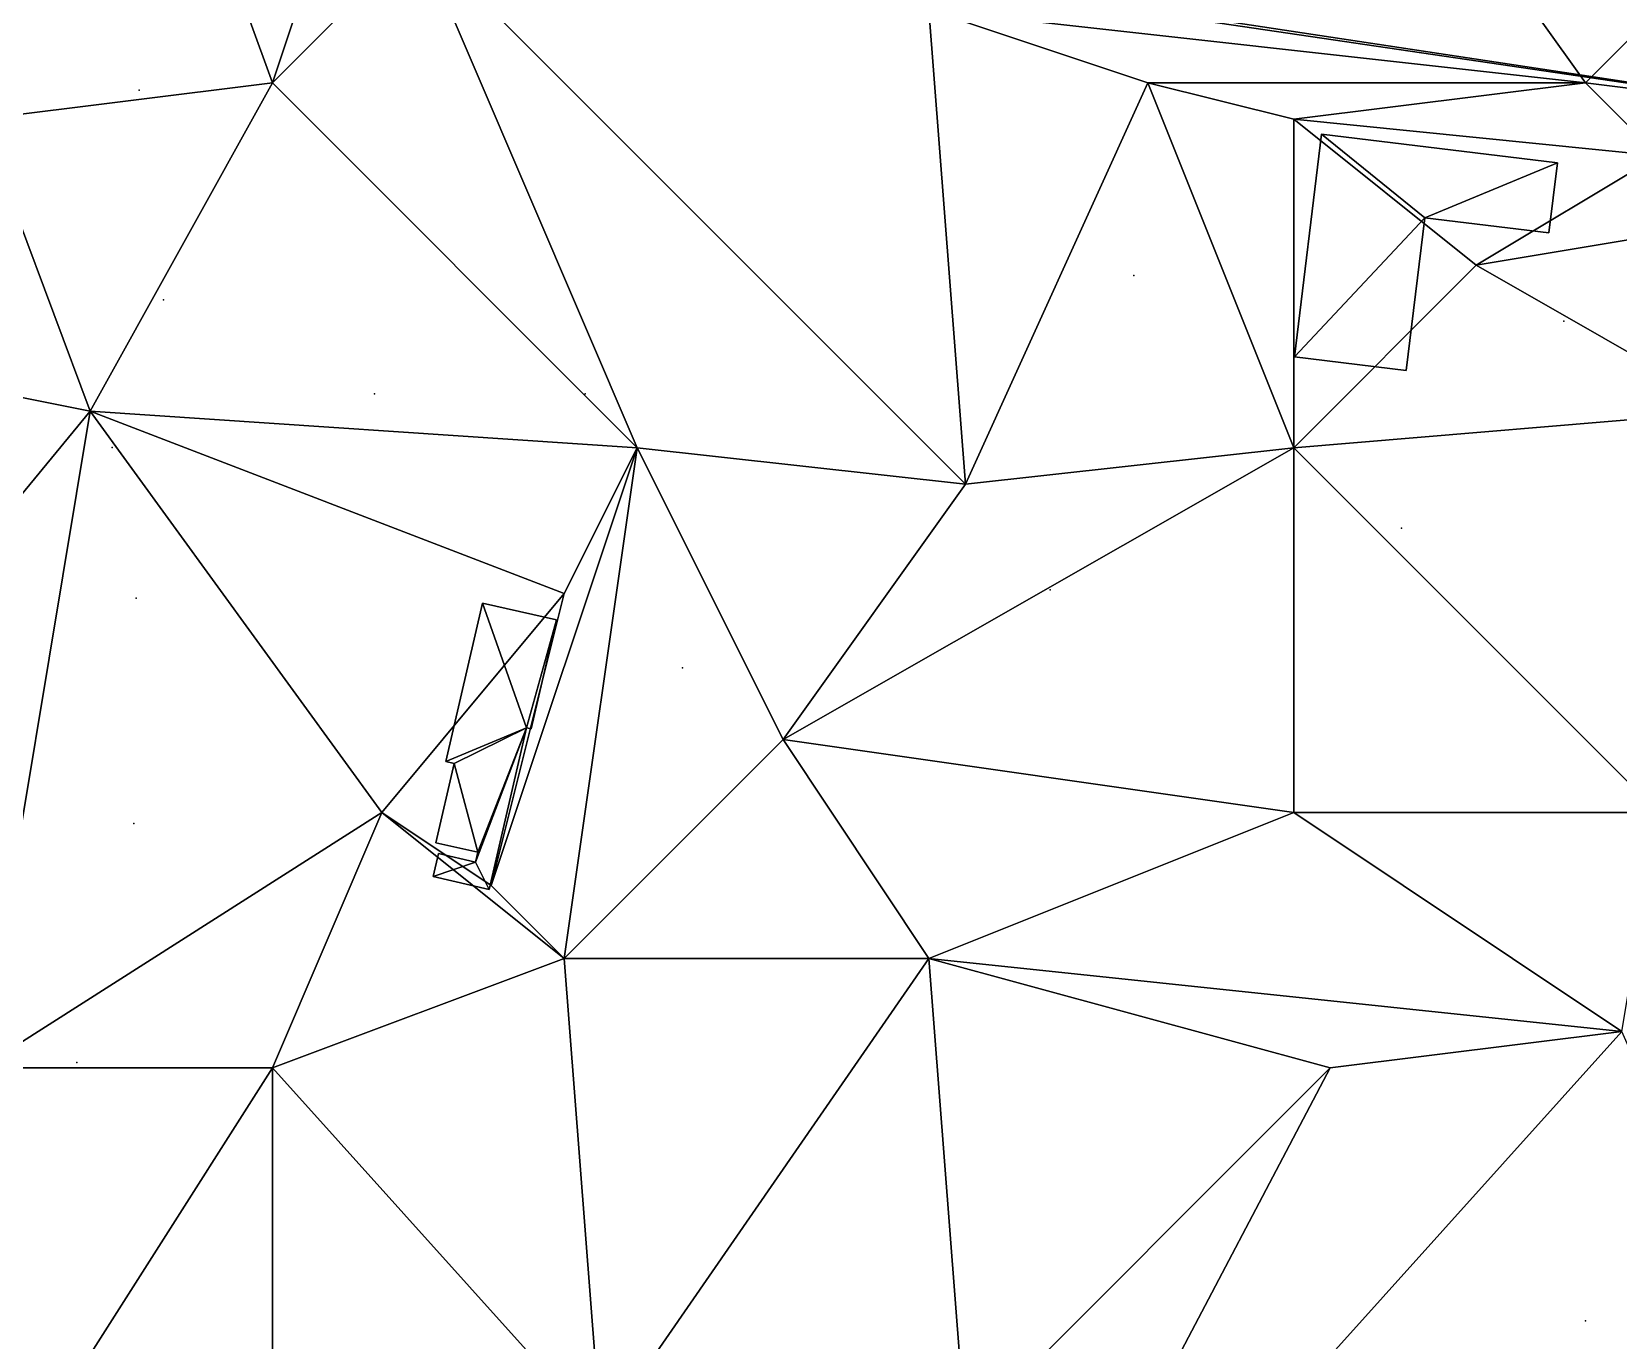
# Model space of a CAD drawing. Header units: metres. Extents: x -1103 to 901, y -902 to 905.
# Drawn here: x 668.8 to 755.8, y 189.1 to 260.8 of the extents above; entities that cross this region are included whole.
import ezdxf

# ---------------------------------------------------------------- set-up
doc = ezdxf.new("R2010")
doc.units = ezdxf.units.M
for name, color, linetype in [('OSM_BUILDING_FOOTPRINTS', 7, 'CONTINUOUS'), ('OSM_BUILDING_ROOFS', 1, 'CONTINUOUS'), ('OSM_BUILDING_WALLS', 8, 'CONTINUOUS'), ('OSM_TERRAIN', 3, 'CONTINUOUS'), ('OSM_TREES', 3, 'CONTINUOUS')]:
    doc.layers.add(name, color=color, linetype=linetype)

msp = doc.modelspace()

# ---------------------------------------------------------------- linework, layer by layer
at = {"layer": 'OSM_BUILDING_FOOTPRINTS'}
for points in [[(689.711, 278.76, 11.27), (694.365, 278.173, 11.27), (694.852, 281.049, 11.27), (753.845, 272.212, 11.27), (755.448, 268.64, 11.27), (765.772, 267.058, 11.27), (771.354, 255.778, 11.27), (728.488, 262.071, 11.27), (728.377, 261.452, 11.27), (715.5, 263.277, 11.27), (715.621, 264.217, 11.27), (694.442, 267.579, 11.27), (689.711, 278.76, 11.27)], [(752.474, 253.622, 13.262), (739.519, 255.181, 13.262), (738.038, 242.972, 13.262), (744.173, 242.231, 13.262), (745.19, 250.592, 13.262), (751.999, 249.773, 13.262), (752.474, 253.622, 13.262)], [(690.96, 216.343, 11.989), (691.966, 220.689, 11.989), (691.512, 220.788, 11.989), (693.513, 229.481, 11.989), (697.57, 228.563, 11.989), (696.188, 222.58, 11.989), (695.923, 222.635, 11.989), (693.878, 213.788, 11.989), (690.816, 214.485, 11.989), (691.103, 215.745, 11.989), (693.137, 215.281, 11.989), (693.259, 215.823, 11.989), (690.96, 216.343, 11.989)]]:
    msp.add_polyline3d(points, close=True, dxfattribs=at)
at = {"layer": 'OSM_BUILDING_ROOFS'}
for points in [[(715.621, 264.217, 21.27), (771.354, 255.778, 21.27), (765.772, 267.058, 21.27)], [(715.621, 264.217, 21.27), (728.488, 262.071, 21.27), (771.354, 255.778, 21.27)], [(745.19, 250.592, 23.262), (739.519, 255.181, 23.262), (738.038, 242.972, 23.262)], [(745.19, 250.592, 23.262), (752.474, 253.622, 23.262), (739.519, 255.181, 23.262)], [(745.19, 250.592, 23.262), (751.999, 249.773, 23.262), (752.474, 253.622, 23.262)], [(745.19, 250.592, 23.262), (738.038, 242.972, 23.262), (744.173, 242.231, 23.262)], [(695.923, 222.635, 21.989), (693.513, 229.481, 21.989), (691.512, 220.788, 21.989)], [(695.923, 222.635, 21.989), (697.57, 228.563, 21.989), (693.513, 229.481, 21.989)], [(695.923, 222.635, 21.989), (696.188, 222.58, 21.989), (697.57, 228.563, 21.989)], [(695.923, 222.635, 21.989), (691.512, 220.788, 21.989), (691.966, 220.689, 21.989)], [(695.923, 222.635, 21.989), (691.966, 220.689, 21.989), (693.259, 215.823, 21.989)], [(693.137, 215.281, 21.989), (693.878, 213.788, 21.989), (695.923, 222.635, 21.989)], [(695.923, 222.635, 21.989), (693.259, 215.823, 21.989), (693.137, 215.281, 21.989)], [(691.966, 220.689, 21.989), (690.96, 216.343, 21.989), (693.259, 215.823, 21.989)], [(693.137, 215.281, 21.989), (691.103, 215.745, 21.989), (690.816, 214.485, 21.989)], [(693.137, 215.281, 21.989), (690.816, 214.485, 21.989), (693.878, 213.788, 21.989)]]:
    msp.add_3dface(points, dxfattribs=at)
at = {"layer": 'OSM_BUILDING_WALLS'}
for points in [[(728.488, 262.071, 11.27), (771.354, 255.778, 11.27), (771.354, 255.778, 21.27)], [(728.488, 262.071, 11.27), (771.354, 255.778, 21.27), (728.488, 262.071, 21.27)], [(739.519, 255.181, 13.262), (738.038, 242.972, 13.262), (738.038, 242.972, 23.262)], [(739.519, 255.181, 13.262), (738.038, 242.972, 23.262), (739.519, 255.181, 23.262)], [(752.474, 253.622, 13.262), (739.519, 255.181, 13.262), (739.519, 255.181, 23.262)], [(752.474, 253.622, 13.262), (739.519, 255.181, 23.262), (752.474, 253.622, 23.262)], [(751.999, 249.773, 13.262), (752.474, 253.622, 13.262), (752.474, 253.622, 23.262)], [(751.999, 249.773, 13.262), (752.474, 253.622, 23.262), (751.999, 249.773, 23.262)], [(744.173, 242.231, 13.262), (745.19, 250.592, 13.262), (745.19, 250.592, 23.262)], [(744.173, 242.231, 13.262), (745.19, 250.592, 23.262), (744.173, 242.231, 23.262)], [(745.19, 250.592, 13.262), (751.999, 249.773, 13.262), (751.999, 249.773, 23.262)], [(745.19, 250.592, 13.262), (751.999, 249.773, 23.262), (745.19, 250.592, 23.262)], [(738.038, 242.972, 13.262), (744.173, 242.231, 13.262), (744.173, 242.231, 23.262)], [(738.038, 242.972, 13.262), (744.173, 242.231, 23.262), (738.038, 242.972, 23.262)], [(693.513, 229.481, 11.989), (691.512, 220.788, 11.989), (691.512, 220.788, 21.989)], [(693.513, 229.481, 11.989), (691.512, 220.788, 21.989), (693.513, 229.481, 21.989)], [(697.57, 228.563, 11.989), (693.513, 229.481, 11.989), (693.513, 229.481, 21.989)], [(697.57, 228.563, 11.989), (693.513, 229.481, 21.989), (697.57, 228.563, 21.989)], [(696.188, 222.58, 11.989), (697.57, 228.563, 11.989), (697.57, 228.563, 21.989)], [(696.188, 222.58, 11.989), (697.57, 228.563, 21.989), (696.188, 222.58, 21.989)], [(693.878, 213.788, 11.989), (695.923, 222.635, 11.989), (695.923, 222.635, 21.989)], [(693.878, 213.788, 11.989), (695.923, 222.635, 21.989), (693.878, 213.788, 21.989)], [(695.923, 222.635, 11.989), (696.188, 222.58, 11.989), (696.188, 222.58, 21.989)], [(695.923, 222.635, 11.989), (696.188, 222.58, 21.989), (695.923, 222.635, 21.989)], [(691.966, 220.689, 11.989), (690.96, 216.343, 11.989), (690.96, 216.343, 21.989)], [(691.966, 220.689, 11.989), (690.96, 216.343, 21.989), (691.966, 220.689, 21.989)], [(691.512, 220.788, 11.989), (691.966, 220.689, 11.989), (691.966, 220.689, 21.989)], [(691.512, 220.788, 11.989), (691.966, 220.689, 21.989), (691.512, 220.788, 21.989)], [(690.96, 216.343, 11.989), (693.259, 215.823, 11.989), (693.259, 215.823, 21.989)], [(690.96, 216.343, 11.989), (693.259, 215.823, 21.989), (690.96, 216.343, 21.989)], [(693.259, 215.823, 11.989), (693.137, 215.281, 11.989), (693.137, 215.281, 21.989)], [(693.259, 215.823, 11.989), (693.137, 215.281, 21.989), (693.259, 215.823, 21.989)], [(691.103, 215.745, 11.989), (690.816, 214.485, 11.989), (690.816, 214.485, 21.989)], [(691.103, 215.745, 11.989), (690.816, 214.485, 21.989), (691.103, 215.745, 21.989)], [(693.137, 215.281, 11.989), (691.103, 215.745, 11.989), (691.103, 215.745, 21.989)], [(693.137, 215.281, 11.989), (691.103, 215.745, 21.989), (693.137, 215.281, 21.989)], [(690.816, 214.485, 11.989), (693.878, 213.788, 11.989), (693.878, 213.788, 21.989)], [(690.816, 214.485, 11.989), (693.878, 213.788, 21.989), (690.816, 214.485, 21.989)]]:
    msp.add_3dface(points, dxfattribs=at)
at = {"layer": 'OSM_TERRAIN'}
for points in [[(666, 256, 13.073), (674, 280, 13.023), (648, 274, 13.068)], [(666, 256, 13.073), (682, 258, 13.855), (674, 280, 13.023)], [(682, 258, 13.855), (684, 264, 13.144), (674, 280, 13.023)], [(718, 262, 13.569), (754, 258, 13.63), (744, 272, 13.524)], [(754, 258, 13.63), (764, 268, 13.544), (744, 272, 13.524)], [(770, 256, 13.524), (764, 268, 13.544), (754, 258, 13.63)], [(702, 238, 14.873), (690, 266, 13.511), (682, 258, 13.855)], [(682, 258, 13.855), (690, 266, 13.511), (684, 264, 13.144)], [(702, 238, 14.873), (720, 236, 15.009), (690, 266, 13.511)], [(690, 266, 13.511), (720, 236, 15.009), (718, 262, 13.569)], [(720, 236, 15.009), (730, 258, 14.327), (718, 262, 13.569)], [(730, 258, 14.327), (754, 258, 13.63), (718, 262, 13.569)], [(672, 240, 13.925), (682, 258, 13.855), (666, 256, 13.073)], [(672, 240, 13.925), (702, 238, 14.873), (682, 258, 13.855)], [(720, 236, 15.009), (738, 238, 15.854), (730, 258, 14.327)], [(738, 238, 15.854), (738, 256, 15.16), (730, 258, 14.327)], [(738, 256, 15.16), (754, 258, 13.63), (730, 258, 14.327)], [(738, 256, 15.16), (758, 254, 15.02), (754, 258, 13.63)], [(758, 254, 15.02), (770, 256, 13.524), (754, 258, 13.63)], [(666, 256, 13.073), (652, 244, 13.674), (672, 240, 13.925)], [(738, 238, 15.854), (748, 248, 15.406), (738, 256, 15.16)], [(748, 248, 15.406), (758, 254, 15.02), (738, 256, 15.16)], [(772, 252, 15.013), (758, 254, 15.02), (748, 248, 15.406)], [(762, 240, 15.817), (772, 252, 15.013), (748, 248, 15.406)], [(738, 238, 15.854), (762, 240, 15.817), (748, 248, 15.406)], [(644, 206, 14.066), (672, 240, 13.925), (652, 244, 13.674)], [(644, 206, 14.066), (666, 204, 13.834), (672, 240, 13.925)], [(666, 204, 13.834), (688, 218, 13.965), (672, 240, 13.925)], [(688, 218, 13.965), (698, 230, 14.196), (672, 240, 13.925)], [(698, 230, 14.196), (702, 238, 14.873), (672, 240, 13.925)], [(758, 218, 15.93), (762, 240, 15.817), (738, 238, 15.854)], [(694, 214, 14.028), (698, 210, 13.423), (702, 238, 14.873)], [(694, 214, 14.028), (702, 238, 14.873), (698, 230, 14.196)], [(698, 210, 13.423), (710, 222, 14.518), (702, 238, 14.873)], [(710, 222, 14.518), (720, 236, 15.009), (702, 238, 14.873)], [(738, 218, 15.807), (738, 238, 15.854), (710, 222, 14.518)], [(710, 222, 14.518), (738, 238, 15.854), (720, 236, 15.009)], [(738, 218, 15.807), (758, 218, 15.93), (738, 238, 15.854)], [(688, 218, 13.965), (694, 214, 14.028), (698, 230, 14.196)], [(698, 210, 13.423), (718, 210, 14.273), (710, 222, 14.518)], [(710, 222, 14.518), (718, 210, 14.273), (738, 218, 15.807)], [(666, 204, 13.834), (682, 204, 13.113), (688, 218, 13.965)], [(682, 204, 13.113), (698, 210, 13.423), (688, 218, 13.965)], [(698, 210, 13.423), (694, 214, 14.028), (688, 218, 13.965)], [(718, 210, 14.273), (756, 206, 15.038), (738, 218, 15.807)], [(756, 206, 15.038), (758, 218, 15.93), (738, 218, 15.807)], [(700, 184, 12.134), (698, 210, 13.423), (682, 204, 13.113)], [(700, 184, 12.134), (718, 210, 14.273), (698, 210, 13.423)], [(720, 184, 12.056), (718, 210, 14.273), (700, 184, 12.134)], [(720, 184, 12.056), (740, 204, 14.166), (718, 210, 14.273)], [(740, 204, 14.166), (756, 206, 15.038), (718, 210, 14.273)], [(720, 166, 11.126), (764, 188, 14.079), (756, 206, 15.038)], [(720, 166, 11.126), (756, 206, 15.038), (740, 204, 14.166)], [(668, 182, 13.015), (682, 204, 13.113), (666, 204, 13.834)], [(682, 166, 12.981), (682, 204, 13.113), (668, 182, 13.015)], [(700, 184, 12.134), (682, 204, 13.113), (682, 166, 12.981)], [(720, 184, 12.056), (720, 166, 11.126), (740, 204, 14.166)]]:
    msp.add_3dface(points, dxfattribs=at)
at = {"layer": 'OSM_TREES'}
for p in [(674.689, 257.593, 13.488), (729.239, 247.429, 14.87), (676.026, 246.103, 13.921), (752.806, 244.929, 15.563), (687.589, 240.949, 14.376), (699.151, 240.949, 14.723), (673.208, 238.007, 13.928), (743.919, 233.583, 15.869), (674.534, 229.757, 13.92), (724.641, 230.199, 15.217), (704.479, 225.931, 14.441), (674.39, 217.393, 13.898), (671.273, 204.289, 13.62), (753.999, 190.143, 13.893)]:
    msp.add_point(p, dxfattribs=at)

doc.saveas('drawing.dxf')
